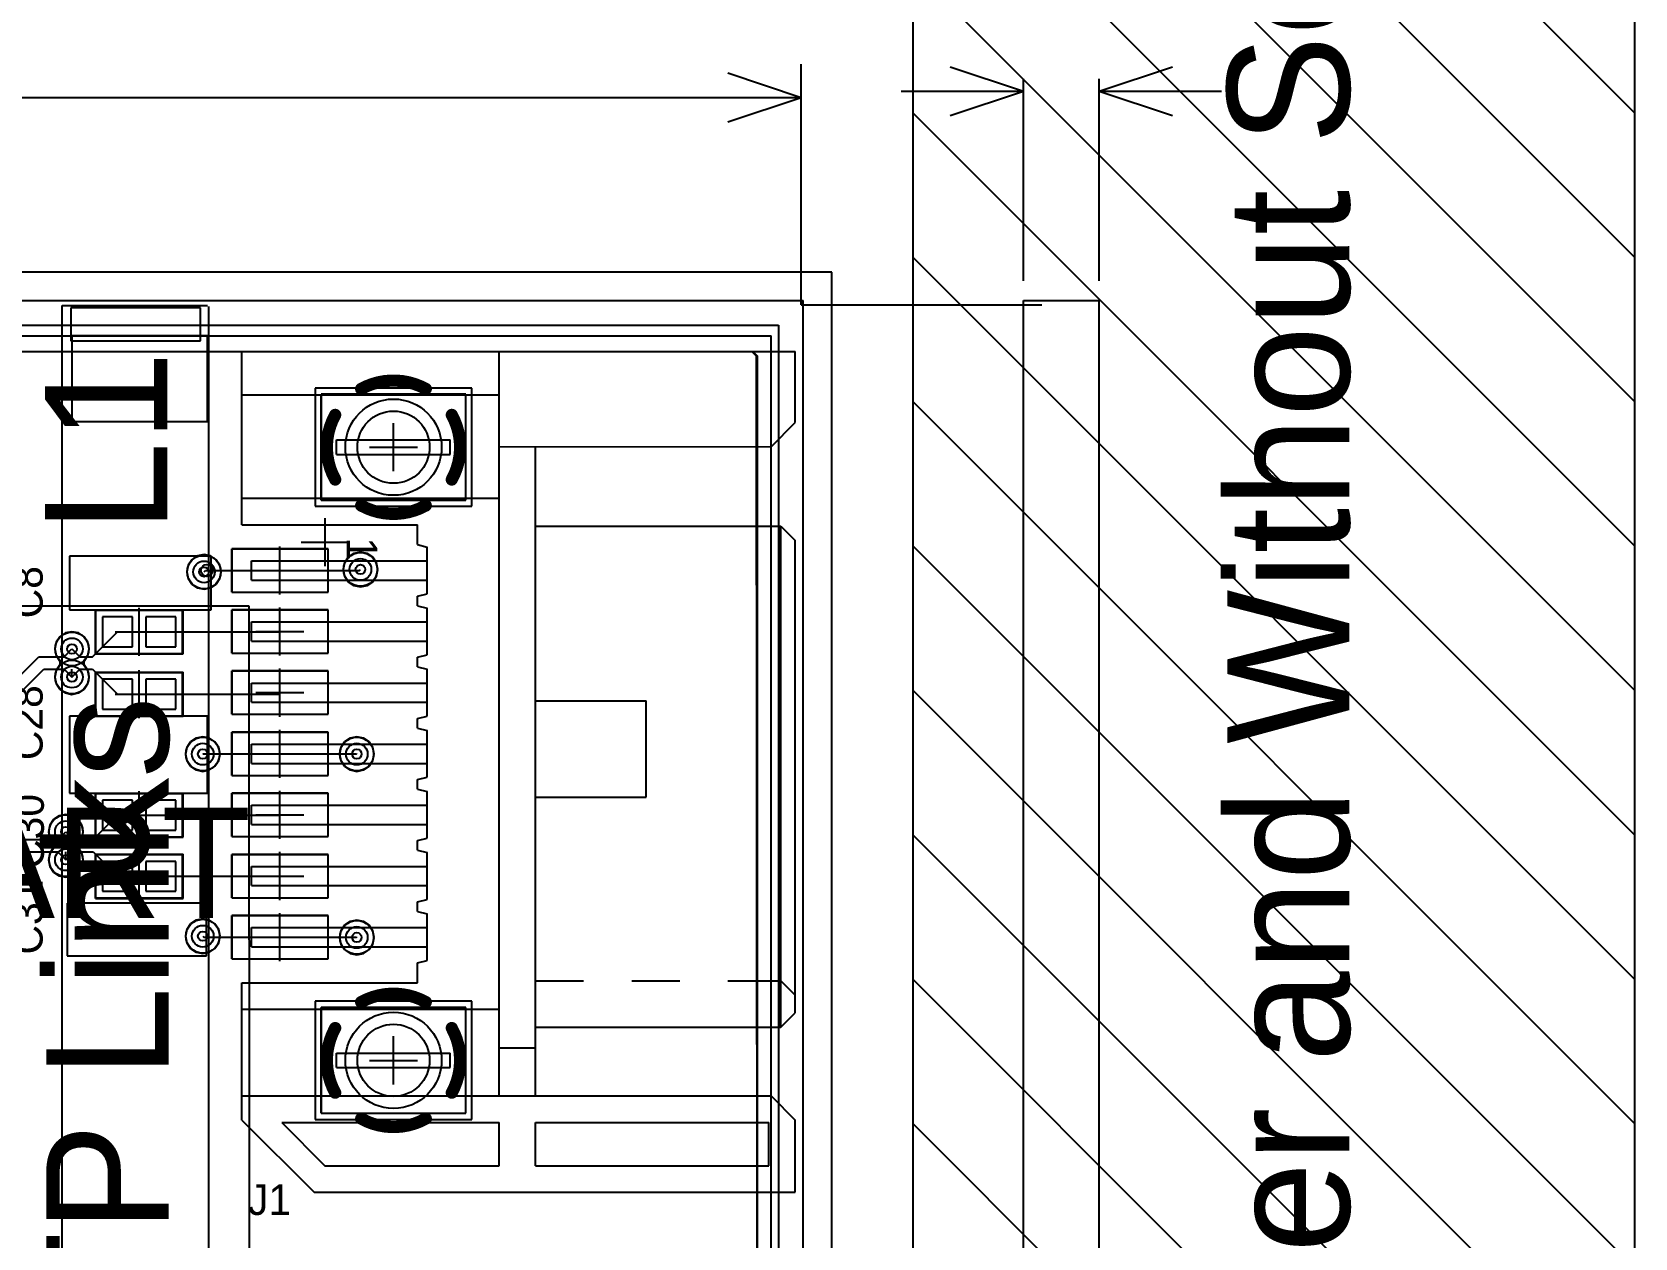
# Model space of a CAD drawing. Extents: x 28 to 300, y 18 to 330.
# Drawn here: x 232.68 to 265.98, y 176.07 to 201.13 of the extents above; entities that cross this region are included whole.
import ezdxf

# ---------------------------------------------------------------- set-up
doc = ezdxf.new("R2010")
doc.units = 0
for name, color, linetype in [('BOTTOMLAYER', 5, 'CONTINUOUS'), ('BOTTOMSOLDER', 6, 'CONTINUOUS'), ('DRILLDRAWING', 1, 'CONTINUOUS'), ('INTERNALPLANE1', 76, 'CONTINUOUS'), ('INTERNALPLANE6', 136, 'CONTINUOUS'), ('KEEPOUTLAYER', 6, 'CONTINUOUS'), ('MECHANICAL1', 6, 'CONTINUOUS'), ('MECHANICAL14', 56, 'CONTINUOUS'), ('MECHANICAL15', 56, 'CONTINUOUS'), ('MECHANICAL5', 56, 'CONTINUOUS'), ('MECHANICAL8', 56, 'CONTINUOUS'), ('MECHANICAL9', 56, 'CONTINUOUS'), ('MIDLAYER1', 16, 'CONTINUOUS'), ('MIDLAYER3', 90, 'CONTINUOUS'), ('MULTILAYER', 9, 'CONTINUOUS'), ('PADHOLELAYER', 156, 'CONTINUOUS'), ('TOPLAYER', 1, 'CONTINUOUS'), ('TOPOVERLAY', 2, 'CONTINUOUS'), ('TOPPASTE', 8, 'CONTINUOUS'), ('TOPSOLDER', 216, 'CONTINUOUS'), ('VIAHOLELAYER', 16, 'CONTINUOUS')]:
    doc.layers.add(name, color=color, linetype=linetype)

msp = doc.modelspace()

# ---------------------------------------------------------------- linework, layer by layer
at = {"layer": 'BOTTOMLAYER'}
for p, q in [((241.69, 193.602), (238.69, 193.602)), ((238.69, 193.602), (238.69, 191.402)), ((241.69, 191.402), (241.69, 193.602)), ((238.69, 191.402), (241.69, 191.402)), ((241.69, 180.862), (238.69, 180.862)), ((238.69, 180.862), (238.69, 178.662)), ((241.69, 178.662), (241.69, 180.862)), ((238.69, 178.662), (241.69, 178.662))]:
    msp.add_line(p, q, dxfattribs=at)
for centre in [(239.504, 189.962), (236.253, 189.911), (233.51, 188.311), (233.51, 187.726), (236.228, 186.126), (239.428, 186.126), (233.383, 184.513), (233.383, 183.929), (236.228, 182.342), (239.428, 182.316)]:
    msp.add_circle(centre, 0.225, dxfattribs=at)
at = {"layer": 'BOTTOMSOLDER'}
for p, q in [((241.69, 193.602), (238.69, 193.602)), ((238.69, 193.602), (238.69, 191.402)), ((241.69, 191.402), (241.69, 193.602)), ((238.69, 191.402), (241.69, 191.402)), ((241.69, 180.862), (238.69, 180.862)), ((238.69, 180.862), (238.69, 178.662)), ((241.69, 178.662), (241.69, 180.862)), ((238.69, 178.662), (241.69, 178.662))]:
    msp.add_line(p, q, dxfattribs=at)
at = {"layer": 'DRILLDRAWING'}
for p, q in [((247.137, 200.279), (248.661, 199.771)), ((248.661, 199.517), (248.661, 200.057)), ((165.56, 199.771), (248.661, 199.771)), ((247.137, 199.263), (248.661, 199.771))]:
    msp.add_line(p, q, dxfattribs=at)
for centre, radius in [((240.19, 192.502), 0.75), ((236.253, 189.911), 0.1), ((239.504, 189.962), 0.1), ((233.51, 188.311), 0.1), ((233.51, 187.726), 0.1), ((236.228, 186.126), 0.1), ((239.428, 186.126), 0.1), ((233.383, 184.513), 0.1), ((233.383, 183.929), 0.1), ((236.228, 182.342), 0.1), ((239.428, 182.316), 0.1), ((240.19, 179.762), 0.75)]:
    msp.add_circle(centre, radius, dxfattribs=at)
at = {"layer": 'INTERNALPLANE1'}
for p, q in [((77.3, 195.549), (248.7, 195.549)), ((248.7, 97.15), (248.7, 195.549)), ((203.997, 195.039), (248.189, 195.039)), ((248.189, 195.039), (248.189, 163.004))]:
    msp.add_line(p, q, dxfattribs=at)
for centre, radius in [((240.19, 192.502), 1), ((236.253, 189.911), 0.35), ((239.504, 189.962), 0.35), ((233.51, 188.311), 0.35), ((233.51, 187.726), 0.35), ((236.228, 186.126), 0.35), ((239.428, 186.126), 0.35), ((233.383, 184.513), 0.35), ((233.383, 183.929), 0.35), ((236.228, 182.342), 0.35), ((239.428, 182.316), 0.35), ((240.19, 179.762), 1)]:
    msp.add_circle(centre, radius, dxfattribs=at)
at = {"layer": 'INTERNALPLANE6'}
for p, q in [((77.3, 195.549), (248.7, 195.549)), ((248.7, 97.15), (248.7, 195.549)), ((77.81, 195.039), (248.189, 195.039)), ((248.189, 195.039), (248.189, 97.66))]:
    msp.add_line(p, q, dxfattribs=at)
at = {"layer": 'INTERNALPLANE6', "const_width": 0.254}
for points in [[(239.519, 193.713, -0.258618), (240.861, 193.713)], [(238.979, 191.83, -0.258618), (238.979, 193.173)], [(241.401, 193.173, -0.258618), (241.401, 191.83)], [(240.861, 191.29, -0.258618), (239.519, 191.29)], [(239.519, 180.973, -0.258618), (240.861, 180.973)], [(238.979, 179.09, -0.258618), (238.979, 180.433)], [(241.401, 180.433, -0.258618), (241.401, 179.09)], [(240.861, 178.55, -0.258618), (239.519, 178.55)]]:
    msp.add_lwpolyline(points, format="xyb", dxfattribs=at)
at = {"layer": 'INTERNALPLANE6', "const_width": 0.127}
for points in [[(239.455, 193.713, 1), (239.582, 193.713, 1)], [(240.798, 193.713, 1), (240.925, 193.713, 1)], [(238.915, 193.173, 1), (239.042, 193.173, 1)], [(241.338, 193.173, 1), (241.465, 193.173, 1)], [(238.915, 191.83, 1), (239.042, 191.83, 1)], [(241.338, 191.83, 1), (241.465, 191.83, 1)], [(239.455, 191.29, 1), (239.582, 191.29, 1)], [(240.798, 191.29, 1), (240.925, 191.29, 1)], [(239.455, 180.973, 1), (239.582, 180.973, 1)], [(240.798, 180.973, 1), (240.925, 180.973, 1)], [(238.915, 180.433, 1), (239.042, 180.433, 1)], [(241.338, 180.433, 1), (241.465, 180.433, 1)], [(238.915, 179.09, 1), (239.042, 179.09, 1)], [(241.338, 179.09, 1), (241.465, 179.09, 1)], [(239.455, 178.55, 1), (239.582, 178.55, 1)], [(240.798, 178.55, 1), (240.925, 178.55, 1)]]:
    msp.add_lwpolyline(points, format="xyb", close=True, dxfattribs=at)
at = {"layer": 'INTERNALPLANE6'}
for centre in [(233.51, 188.311), (233.51, 187.726), (233.383, 184.513), (233.383, 183.929)]:
    msp.add_circle(centre, 0.35, dxfattribs=at)
at = {"layer": 'KEEPOUTLAYER'}
for p in [(77.724, 194.818), (248.039, 97.785)]:
    msp.add_line(p, (248.039, 194.818), dxfattribs=at)
at = {"layer": 'MECHANICAL1'}
for p in [(77.3, 195.549), (248.7, 97.15)]:
    msp.add_line(p, (248.7, 195.549), dxfattribs=at)
at = {"layer": 'MECHANICAL14'}
for p, q in [((237.039, 190.892), (237.039, 194.492)), ((237.039, 194.492), (248.539, 194.492)), ((242.389, 179.022), (242.389, 194.492)), ((248.539, 193.012), (248.539, 194.492)), ((237.039, 193.592), (242.389, 193.592)), ((248.039, 192.512), (248.539, 193.012)), ((239.007, 192.652), (241.365, 192.652)), ((239.007, 192.352), (239.007, 192.652)), ((241.365, 192.352), (241.365, 192.652)), ((242.399, 192.514), (248.039, 192.512)), ((243.139, 179.022), (243.139, 192.512)), ((239.007, 192.352), (241.365, 192.352)), ((237.039, 191.442), (242.389, 191.442)), ((237.039, 190.892), (240.689, 190.892)), ((240.689, 190.477), (240.689, 190.892)), ((243.139, 190.862), (248.239, 190.862)), ((248.239, 190.862), (248.539, 190.562)), ((248.239, 180.452), (248.239, 190.862)), ((248.539, 180.752), (248.539, 190.562)), ((240.689, 190.477), (240.889, 190.428)), ((240.889, 189.455), (240.889, 190.428)), ((237.239, 189.742), (237.239, 190.142)), ((237.239, 190.142), (240.889, 190.142)), ((237.239, 189.742), (240.889, 189.742)), ((240.689, 189.407), (240.889, 189.455)), ((240.689, 189.207), (240.689, 189.407)), ((240.689, 189.207), (240.889, 189.158)), ((234.007, 189.116), (235.807, 189.116)), ((234.007, 188.216), (234.007, 189.116)), ((235.807, 188.216), (235.807, 189.116)), ((237.239, 188.472), (237.239, 188.872)), ((237.239, 188.872), (240.889, 188.872)), ((240.889, 188.185), (240.889, 189.158)), ((234.007, 188.216), (235.807, 188.216)), ((237.239, 188.472), (240.889, 188.472)), ((240.689, 188.137), (240.889, 188.185)), ((240.689, 187.937), (240.689, 188.137)), ((240.689, 187.937), (240.889, 187.888)), ((240.889, 186.915), (240.889, 187.888)), ((234.007, 187.821), (235.807, 187.821)), ((234.007, 186.921), (234.007, 187.821)), ((235.807, 186.921), (235.807, 187.821)), ((237.239, 187.202), (237.239, 187.602)), ((237.239, 187.602), (240.889, 187.602)), ((237.239, 187.202), (240.889, 187.202)), ((243.139, 187.232), (245.439, 187.232)), ((245.439, 185.232), (245.439, 187.232)), ((234.007, 186.921), (235.807, 186.921)), ((240.689, 186.867), (240.889, 186.915)), ((240.689, 186.667), (240.689, 186.867)), ((240.689, 186.667), (240.889, 186.618)), ((240.889, 185.645), (240.889, 186.618)), ((237.239, 185.932), (237.239, 186.332)), ((237.239, 186.332), (240.889, 186.332)), ((237.239, 185.932), (240.889, 185.932)), ((240.689, 185.597), (240.889, 185.645)), ((240.689, 185.397), (240.689, 185.597)), ((234.007, 185.306), (235.807, 185.306)), ((234.007, 184.406), (234.007, 185.306)), ((235.807, 184.406), (235.807, 185.306)), ((240.689, 185.397), (240.889, 185.348)), ((240.889, 184.375), (240.889, 185.348)), ((243.139, 185.232), (245.439, 185.232)), ((237.239, 184.662), (237.239, 185.062)), ((237.239, 185.062), (240.889, 185.062)), ((237.239, 184.662), (240.889, 184.662)), ((234.007, 184.406), (235.807, 184.406)), ((240.689, 184.327), (240.889, 184.375)), ((240.689, 184.127), (240.689, 184.327)), ((234.007, 184.036), (235.807, 184.036)), ((234.007, 183.136), (234.007, 184.036)), ((235.807, 183.136), (235.807, 184.036)), ((240.689, 184.127), (240.889, 184.078)), ((240.889, 183.105), (240.889, 184.078)), ((237.239, 183.392), (237.239, 183.792)), ((237.239, 183.792), (240.889, 183.792)), ((237.239, 183.392), (240.889, 183.392)), ((234.007, 183.136), (235.807, 183.136)), ((240.689, 183.057), (240.889, 183.105)), ((240.689, 182.857), (240.689, 183.057)), ((240.689, 182.857), (240.889, 182.808)), ((237.239, 182.122), (237.239, 182.522)), ((237.239, 182.522), (240.889, 182.522)), ((240.889, 181.835), (240.889, 182.808)), ((237.239, 182.122), (240.889, 182.122)), ((240.689, 181.787), (240.889, 181.835)), ((240.689, 181.372), (240.689, 181.787)), ((237.039, 178.522), (237.039, 181.372)), ((237.039, 181.372), (240.689, 181.372)), ((243.139, 181.413), (244.139, 181.413)), ((245.139, 181.413), (246.139, 181.413)), ((247.139, 181.413), (248.239, 181.413)), ((248.239, 181.413), (248.539, 181.113)), ((237.039, 180.822), (242.389, 180.822)), ((248.239, 180.452), (248.539, 180.752)), ((243.139, 180.452), (248.239, 180.452)), ((239.007, 179.912), (241.365, 179.912)), ((239.007, 179.612), (239.007, 179.912)), ((241.365, 179.612), (241.365, 179.912)), ((242.389, 180.022), (243.139, 180.022)), ((239.007, 179.612), (241.365, 179.612)), ((237.039, 179.022), (248.039, 179.022)), ((248.039, 179.022), (248.539, 178.522)), ((237.039, 178.522), (238.539, 177.022)), ((248.539, 177.022), (248.539, 178.522)), ((237.867, 178.472), (238.767, 177.572)), ((237.867, 178.472), (242.389, 178.472)), ((242.389, 177.572), (242.389, 178.472)), ((243.139, 178.472), (247.989, 178.472)), ((243.139, 177.572), (243.139, 178.472)), ((247.989, 177.572), (247.989, 178.472)), ((238.767, 177.572), (242.389, 177.572)), ((243.139, 177.572), (247.989, 177.572)), ((238.539, 177.022), (248.539, 177.022))]:
    msp.add_line(p, q, dxfattribs=at)
at = {"layer": 'MECHANICAL15'}
for p, q in [((234.907, 188.166), (234.907, 189.166)), ((233.997, 189.126), (235.817, 189.126)), ((233.997, 188.206), (233.997, 189.126)), ((235.817, 188.206), (235.817, 189.126)), ((234.407, 188.666), (235.407, 188.666)), ((233.997, 188.206), (235.817, 188.206)), ((234.907, 186.871), (234.907, 187.871)), ((233.997, 187.831), (235.817, 187.831)), ((233.997, 186.911), (233.997, 187.831)), ((235.817, 186.911), (235.817, 187.831)), ((234.407, 187.371), (235.407, 187.371)), ((233.997, 186.911), (235.817, 186.911)), ((233.997, 185.316), (235.817, 185.316)), ((233.997, 184.396), (233.997, 185.316)), ((234.907, 184.356), (234.907, 185.356)), ((235.817, 184.396), (235.817, 185.316)), ((234.407, 184.856), (235.407, 184.856)), ((233.997, 184.396), (235.817, 184.396)), ((233.997, 184.046), (235.817, 184.046)), ((233.997, 183.126), (233.997, 184.046)), ((234.907, 183.086), (234.907, 184.086)), ((235.817, 183.126), (235.817, 184.046)), ((234.407, 183.586), (235.407, 183.586)), ((233.997, 183.126), (235.817, 183.126))]:
    msp.add_line(p, q, dxfattribs=at)
at = {"layer": 'MECHANICAL5'}
for q in [(248.661, 200.463), (253.661, 195.463)]:
    msp.add_line((248.661, 195.463), q, dxfattribs=at)
at = {"layer": 'MECHANICAL8'}
for p, q in [((251.753, 200.407), (253.277, 199.899)), ((253.277, 195.956), (253.277, 200.153)), ((254.852, 199.899), (256.376, 200.407)), ((254.852, 195.956), (254.852, 200.153)), ((250.737, 199.899), (253.277, 199.899)), ((251.753, 199.391), (253.277, 199.899)), ((254.852, 199.899), (257.392, 199.899)), ((254.852, 199.899), (256.376, 199.391)), ((253.277, 85.8), (253.277, 195.55)), ((253.277, 195.55), (254.852, 195.55)), ((254.852, 85.8), (254.852, 195.55)), ((238.69, 191.402), (238.69, 193.602)), ((238.69, 193.602), (241.69, 193.602)), ((241.69, 191.402), (241.69, 193.602)), ((240.19, 192.502), (240.19, 193.002)), ((239.69, 192.502), (240.19, 192.502)), ((240.19, 192.502), (240.69, 192.502)), ((240.19, 192.002), (240.19, 192.502)), ((238.69, 191.402), (241.69, 191.402)), ((238.77, 190.53), (238.77, 191.03)), ((238.27, 190.53), (238.77, 190.53)), ((238.77, 190.53), (239.27, 190.53)), ((238.77, 190.03), (238.77, 190.53)), ((236.83, 189.492), (236.83, 190.392)), ((236.83, 190.392), (238.83, 190.392)), ((237.83, 189.942), (237.83, 190.442)), ((238.83, 189.492), (238.83, 190.392)), ((237.33, 189.942), (237.83, 189.942)), ((237.83, 189.942), (238.33, 189.942)), ((237.83, 189.442), (237.83, 189.942)), ((236.83, 189.492), (238.83, 189.492)), ((237.83, 188.672), (237.83, 189.172)), ((236.83, 188.222), (236.83, 189.122)), ((236.83, 189.122), (238.83, 189.122)), ((238.83, 188.222), (238.83, 189.122)), ((237.33, 188.672), (237.83, 188.672)), ((237.83, 188.672), (238.33, 188.672)), ((237.83, 188.172), (237.83, 188.672)), ((236.83, 188.222), (238.83, 188.222)), ((236.83, 186.952), (236.83, 187.852)), ((236.83, 187.852), (238.83, 187.852)), ((237.83, 187.402), (237.83, 187.902)), ((238.83, 186.952), (238.83, 187.852)), ((237.33, 187.402), (237.83, 187.402)), ((237.83, 187.402), (238.33, 187.402)), ((237.83, 186.902), (237.83, 187.402)), ((236.83, 186.952), (238.83, 186.952)), ((236.83, 185.682), (236.83, 186.582)), ((236.83, 186.582), (238.83, 186.582)), ((237.83, 186.132), (237.83, 186.632)), ((238.83, 185.682), (238.83, 186.582)), ((237.33, 186.132), (237.83, 186.132)), ((237.83, 186.132), (238.33, 186.132)), ((237.83, 185.632), (237.83, 186.132)), ((236.83, 185.682), (238.83, 185.682)), ((236.83, 184.412), (236.83, 185.312)), ((236.83, 185.312), (238.83, 185.312)), ((237.83, 184.862), (237.83, 185.362)), ((238.83, 184.412), (238.83, 185.312)), ((237.33, 184.862), (237.83, 184.862)), ((237.83, 184.862), (238.33, 184.862)), ((237.83, 184.362), (237.83, 184.862)), ((236.83, 184.412), (238.83, 184.412)), ((236.83, 183.142), (236.83, 184.042)), ((236.83, 184.042), (238.83, 184.042)), ((237.83, 183.592), (237.83, 184.092)), ((238.83, 183.142), (238.83, 184.042)), ((237.33, 183.592), (237.83, 183.592)), ((237.83, 183.592), (238.33, 183.592)), ((237.83, 183.092), (237.83, 183.592)), ((236.83, 183.142), (238.83, 183.142)), ((236.83, 181.872), (236.83, 182.772)), ((236.83, 182.772), (238.83, 182.772)), ((237.83, 182.322), (237.83, 182.822)), ((238.83, 181.872), (238.83, 182.772)), ((237.33, 182.322), (237.83, 182.322)), ((237.83, 182.322), (238.33, 182.322)), ((237.83, 181.822), (237.83, 182.322)), ((236.83, 181.872), (238.83, 181.872)), ((238.69, 178.662), (238.69, 180.862)), ((238.69, 180.862), (241.69, 180.862)), ((241.69, 178.662), (241.69, 180.862)), ((240.19, 179.762), (240.19, 180.262)), ((239.69, 179.762), (240.19, 179.762)), ((240.19, 179.762), (240.69, 179.762)), ((240.19, 179.262), (240.19, 179.762)), ((238.69, 178.662), (241.69, 178.662))]:
    msp.add_line(p, q, dxfattribs=at)
for centre in [(240.19, 192.502), (240.19, 179.762)]:
    msp.add_circle(centre, 0.75, dxfattribs=at)
at = {"layer": 'MECHANICAL9'}
for p, q in [((265.984, 83.194), (265.984, 327.118)), ((250.984, 83.194), (250.984, 244.444)), ((250.984, 214.444), (265.984, 199.444)), ((250.984, 211.444), (265.984, 196.444)), ((250.984, 208.444), (265.984, 193.444)), ((250.984, 205.444), (265.984, 190.444)), ((250.984, 202.444), (265.984, 187.444)), ((250.984, 199.444), (265.984, 184.444)), ((250.984, 196.444), (265.984, 181.444)), ((198.384, 196.149), (249.3, 196.149)), ((249.3, 128.446), (249.3, 196.141)), ((250.984, 193.444), (265.984, 178.444)), ((250.984, 190.444), (265.984, 175.444)), ((250.984, 187.444), (265.984, 172.444)), ((250.984, 184.444), (265.984, 169.444)), ((250.984, 181.444), (265.984, 166.444)), ((250.984, 178.444), (265.984, 163.444))]:
    msp.add_line(p, q, dxfattribs=at)
at = {"layer": 'MIDLAYER1'}
for p, q in [((166.213, 194.44), (247.635, 194.491)), ((247.635, 194.491), (247.725, 194.402)), ((247.725, 194.402), (247.75, 153.69)), ((241.817, 193.729), (238.563, 193.729)), ((238.563, 193.729), (238.563, 191.275)), ((241.69, 193.602), (238.69, 193.602)), ((238.69, 193.602), (238.69, 191.402)), ((241.69, 191.402), (241.69, 193.602)), ((241.817, 191.275), (241.817, 193.729)), ((238.563, 191.275), (241.817, 191.275)), ((238.69, 191.402), (241.69, 191.402)), ((235.999, 190.164), (235.921, 190.048)), ((236.116, 190.242), (235.999, 190.164)), ((236.253, 190.27), (236.116, 190.242)), ((236.39, 190.242), (236.253, 190.27)), ((236.507, 190.164), (236.39, 190.242)), ((236.585, 190.048), (236.507, 190.164)), ((239.25, 190.215), (239.173, 190.099)), ((239.367, 190.293), (239.25, 190.215)), ((239.504, 190.32), (239.367, 190.293)), ((239.642, 190.293), (239.504, 190.32)), ((239.758, 190.215), (239.642, 190.293)), ((239.836, 190.099), (239.758, 190.215)), ((235.921, 190.048), (235.894, 189.911)), ((235.894, 189.911), (235.921, 189.773)), ((236.612, 189.911), (236.585, 190.048)), ((236.585, 189.773), (236.612, 189.911)), ((239.173, 190.099), (239.145, 189.962)), ((239.145, 189.962), (239.173, 189.824)), ((239.863, 189.962), (239.836, 190.099)), ((239.836, 189.824), (239.863, 189.962)), ((235.921, 189.773), (235.999, 189.657)), ((235.999, 189.657), (236.116, 189.579)), ((236.116, 189.579), (236.253, 189.552)), ((236.253, 189.552), (236.39, 189.579)), ((236.39, 189.579), (236.507, 189.657)), ((236.507, 189.657), (236.585, 189.773)), ((239.173, 189.824), (239.25, 189.708)), ((239.25, 189.708), (239.367, 189.63)), ((239.367, 189.63), (239.504, 189.603)), ((239.504, 189.603), (239.642, 189.63)), ((239.642, 189.63), (239.758, 189.708)), ((239.758, 189.708), (239.836, 189.824)), ((237.193, 189.2), (230.589, 189.2)), ((237.2, 166.1), (237.193, 189.2)), ((233.345, 188.145), (233.51, 188.311)), ((230.496, 185.821), (232.82, 188.145)), ((230.602, 185.567), (232.926, 187.891)), ((232.82, 188.145), (233.345, 188.145)), ((232.926, 187.891), (233.345, 187.891)), ((233.345, 187.891), (233.51, 187.726)), ((239.096, 186.263), (239.069, 186.126)), ((239.174, 186.38), (239.096, 186.263)), ((239.291, 186.458), (239.174, 186.38)), ((239.428, 186.485), (239.291, 186.458)), ((239.565, 186.458), (239.428, 186.485)), ((239.682, 186.38), (239.565, 186.458)), ((239.76, 186.263), (239.682, 186.38)), ((239.787, 186.126), (239.76, 186.263)), ((239.069, 186.126), (239.096, 185.989)), ((239.096, 185.989), (239.174, 185.872)), ((239.174, 185.872), (239.291, 185.795)), ((239.565, 185.795), (239.682, 185.872)), ((239.682, 185.872), (239.76, 185.989)), ((239.76, 185.989), (239.787, 186.126)), ((239.291, 185.795), (239.428, 185.767)), ((239.428, 185.767), (239.565, 185.795)), ((233.218, 184.348), (233.383, 184.513)), ((228.735, 184.348), (233.218, 184.348)), ((228.84, 184.094), (233.218, 184.094)), ((233.218, 184.094), (233.383, 183.929)), ((239.174, 182.57), (239.096, 182.453)), ((239.291, 182.648), (239.174, 182.57)), ((239.428, 182.675), (239.291, 182.648)), ((239.565, 182.648), (239.428, 182.675)), ((239.682, 182.57), (239.565, 182.648)), ((239.76, 182.453), (239.682, 182.57)), ((239.096, 182.453), (239.069, 182.316)), ((239.069, 182.316), (239.096, 182.179)), ((239.096, 182.179), (239.174, 182.062)), ((239.682, 182.062), (239.76, 182.179)), ((239.787, 182.316), (239.76, 182.453)), ((239.76, 182.179), (239.787, 182.316)), ((239.174, 182.062), (239.291, 181.985)), ((239.291, 181.985), (239.428, 181.957)), ((239.428, 181.957), (239.565, 181.985)), ((239.565, 181.985), (239.682, 182.062)), ((241.817, 180.989), (238.563, 180.989)), ((238.563, 180.989), (238.563, 178.535)), ((241.69, 180.862), (238.69, 180.862)), ((238.69, 180.862), (238.69, 178.662)), ((241.69, 178.662), (241.69, 180.862)), ((241.817, 178.535), (241.817, 180.989)), ((238.563, 178.535), (241.817, 178.535)), ((238.69, 178.662), (241.69, 178.662))]:
    msp.add_line(p, q, dxfattribs=at)
for centre in [(239.504, 189.962), (236.253, 189.911), (233.51, 188.311), (233.51, 187.726), (236.228, 186.126), (239.428, 186.126), (233.383, 184.513), (233.383, 183.929), (236.228, 182.342), (239.428, 182.316)]:
    msp.add_circle(centre, 0.225, dxfattribs=at)
at = {"layer": 'MIDLAYER3'}
for p, q in [((166.083, 194.475), (247.659, 194.492)), ((247.659, 194.492), (247.749, 194.402)), ((247.749, 194.402), (247.749, 155.915)), ((241.817, 193.729), (238.563, 193.729)), ((238.563, 193.729), (238.563, 191.275)), ((241.69, 193.602), (238.69, 193.602)), ((238.69, 193.602), (238.69, 191.402)), ((241.69, 191.402), (241.69, 193.602)), ((241.817, 191.275), (241.817, 193.729)), ((238.563, 191.275), (241.817, 191.275)), ((238.69, 191.402), (241.69, 191.402)), ((235.999, 190.164), (235.921, 190.048)), ((236.116, 190.242), (235.999, 190.164)), ((236.253, 190.27), (236.116, 190.242)), ((236.39, 190.242), (236.253, 190.27)), ((236.507, 190.164), (236.39, 190.242)), ((236.585, 190.048), (236.507, 190.164)), ((239.25, 190.215), (239.173, 190.099)), ((239.367, 190.293), (239.25, 190.215)), ((239.504, 190.32), (239.367, 190.293)), ((239.642, 190.293), (239.504, 190.32)), ((239.758, 190.215), (239.642, 190.293)), ((239.836, 190.099), (239.758, 190.215)), ((235.921, 190.048), (235.894, 189.911)), ((235.894, 189.911), (235.921, 189.773)), ((236.612, 189.911), (236.585, 190.048)), ((236.585, 189.773), (236.612, 189.911)), ((239.173, 190.099), (239.145, 189.962)), ((239.145, 189.962), (239.173, 189.824)), ((239.863, 189.962), (239.836, 190.099)), ((239.836, 189.824), (239.863, 189.962)), ((235.921, 189.773), (235.999, 189.657)), ((235.999, 189.657), (236.116, 189.579)), ((236.116, 189.579), (236.253, 189.552)), ((236.253, 189.552), (236.39, 189.579)), ((236.39, 189.579), (236.507, 189.657)), ((236.507, 189.657), (236.585, 189.773)), ((239.173, 189.824), (239.25, 189.708)), ((239.25, 189.708), (239.367, 189.63)), ((239.367, 189.63), (239.504, 189.603)), ((239.504, 189.603), (239.642, 189.63)), ((239.642, 189.63), (239.758, 189.708)), ((239.758, 189.708), (239.836, 189.824)), ((233.256, 188.564), (233.178, 188.448)), ((233.372, 188.642), (233.256, 188.564)), ((233.51, 188.669), (233.372, 188.642)), ((233.647, 188.642), (233.51, 188.669)), ((233.764, 188.564), (233.647, 188.642)), ((233.841, 188.448), (233.764, 188.564)), ((233.178, 188.448), (233.151, 188.311)), ((233.151, 188.311), (233.178, 188.173)), ((233.178, 188.173), (233.256, 188.057)), ((233.764, 188.057), (233.841, 188.173)), ((233.869, 188.311), (233.841, 188.448)), ((233.841, 188.173), (233.869, 188.311)), ((233.178, 187.864), (233.151, 187.726)), ((233.256, 187.98), (233.178, 187.864)), ((233.256, 188.057), (233.256, 187.98)), ((233.764, 187.98), (233.764, 188.057)), ((233.841, 187.864), (233.764, 187.98)), ((233.869, 187.726), (233.841, 187.864)), ((233.151, 187.726), (233.178, 187.589)), ((233.178, 187.589), (233.256, 187.473)), ((233.764, 187.473), (233.841, 187.589)), ((233.841, 187.589), (233.869, 187.726)), ((233.256, 187.473), (233.372, 187.395)), ((233.372, 187.395), (233.51, 187.367)), ((233.51, 187.367), (233.647, 187.395)), ((233.647, 187.395), (233.764, 187.473)), ((235.896, 186.263), (235.869, 186.126)), ((235.974, 186.38), (235.896, 186.263)), ((236.09, 186.458), (235.974, 186.38)), ((236.228, 186.485), (236.09, 186.458)), ((236.365, 186.458), (236.228, 186.485)), ((236.481, 186.38), (236.365, 186.458)), ((236.559, 186.263), (236.481, 186.38)), ((236.587, 186.126), (236.559, 186.263)), ((239.096, 186.263), (239.069, 186.126)), ((239.174, 186.38), (239.096, 186.263)), ((239.291, 186.458), (239.174, 186.38)), ((239.428, 186.485), (239.291, 186.458)), ((239.565, 186.458), (239.428, 186.485)), ((239.682, 186.38), (239.565, 186.458)), ((239.76, 186.263), (239.682, 186.38)), ((239.787, 186.126), (239.76, 186.263)), ((235.869, 186.126), (235.896, 185.989)), ((235.896, 185.989), (235.974, 185.872)), ((235.974, 185.872), (236.09, 185.795)), ((236.365, 185.795), (236.481, 185.872)), ((236.481, 185.872), (236.559, 185.989)), ((236.559, 185.989), (236.587, 186.126)), ((239.069, 186.126), (239.096, 185.989)), ((239.096, 185.989), (239.174, 185.872)), ((239.174, 185.872), (239.291, 185.795)), ((239.565, 185.795), (239.682, 185.872)), ((239.682, 185.872), (239.76, 185.989)), ((239.76, 185.989), (239.787, 186.126)), ((236.09, 185.795), (236.228, 185.767)), ((236.228, 185.767), (236.365, 185.795)), ((239.291, 185.795), (239.428, 185.767)), ((239.428, 185.767), (239.565, 185.795)), ((233.245, 184.845), (233.129, 184.767)), ((233.383, 184.872), (233.245, 184.845)), ((233.52, 184.845), (233.383, 184.872)), ((233.637, 184.767), (233.52, 184.845)), ((233.051, 184.651), (233.024, 184.513)), ((233.024, 184.513), (233.051, 184.376)), ((233.129, 184.767), (233.051, 184.651)), ((233.714, 184.651), (233.637, 184.767)), ((233.742, 184.513), (233.714, 184.651)), ((233.714, 184.376), (233.742, 184.513)), ((233.051, 184.376), (233.129, 184.259)), ((233.129, 184.183), (233.051, 184.066)), ((233.129, 184.259), (233.129, 184.183)), ((233.637, 184.259), (233.714, 184.376)), ((233.637, 184.183), (233.637, 184.259)), ((233.714, 184.066), (233.637, 184.183)), ((233.051, 184.066), (233.024, 183.929)), ((233.024, 183.929), (233.051, 183.792)), ((233.742, 183.929), (233.714, 184.066)), ((233.714, 183.792), (233.742, 183.929)), ((233.051, 183.792), (233.129, 183.675)), ((233.129, 183.675), (233.245, 183.597)), ((233.245, 183.597), (233.383, 183.57)), ((233.383, 183.57), (233.52, 183.597)), ((233.52, 183.597), (233.637, 183.675)), ((233.637, 183.675), (233.714, 183.792)), ((235.974, 182.595), (235.896, 182.479)), ((236.09, 182.673), (235.974, 182.595)), ((236.228, 182.7), (236.09, 182.673)), ((236.365, 182.673), (236.228, 182.7)), ((236.481, 182.595), (236.365, 182.673)), ((236.559, 182.479), (236.481, 182.595)), ((239.174, 182.57), (239.096, 182.453)), ((239.291, 182.648), (239.174, 182.57)), ((239.428, 182.675), (239.291, 182.648)), ((239.565, 182.648), (239.428, 182.675)), ((239.682, 182.57), (239.565, 182.648)), ((239.76, 182.453), (239.682, 182.57)), ((235.896, 182.479), (235.869, 182.342)), ((235.869, 182.342), (235.896, 182.204)), ((235.896, 182.204), (235.974, 182.088)), ((236.481, 182.088), (236.559, 182.204)), ((236.587, 182.342), (236.559, 182.479)), ((236.559, 182.204), (236.587, 182.342)), ((239.096, 182.453), (239.069, 182.316)), ((239.069, 182.316), (239.096, 182.179)), ((239.096, 182.179), (239.174, 182.062)), ((239.682, 182.062), (239.76, 182.179)), ((239.787, 182.316), (239.76, 182.453)), ((239.76, 182.179), (239.787, 182.316)), ((235.974, 182.088), (236.09, 182.01)), ((236.09, 182.01), (236.228, 181.983)), ((236.228, 181.983), (236.365, 182.01)), ((236.365, 182.01), (236.481, 182.088)), ((239.174, 182.062), (239.291, 181.985)), ((239.291, 181.985), (239.428, 181.957)), ((239.428, 181.957), (239.565, 181.985)), ((239.565, 181.985), (239.682, 182.062)), ((241.817, 180.989), (238.563, 180.989)), ((238.563, 180.989), (238.563, 178.535)), ((241.69, 180.862), (238.69, 180.862)), ((238.69, 180.862), (238.69, 178.662)), ((241.69, 178.662), (241.69, 180.862)), ((241.817, 178.535), (241.817, 180.989)), ((238.563, 178.535), (241.817, 178.535)), ((238.69, 178.662), (241.69, 178.662))]:
    msp.add_line(p, q, dxfattribs=at)
for centre in [(239.504, 189.962), (236.253, 189.911), (233.51, 188.311), (233.51, 187.726), (236.228, 186.126), (239.428, 186.126), (233.383, 184.513), (233.383, 183.929), (236.228, 182.342), (239.428, 182.316)]:
    msp.add_circle(centre, 0.225, dxfattribs=at)
at = {"layer": 'MULTILAYER'}
for p, q in [((241.69, 193.602), (238.69, 193.602)), ((238.69, 193.602), (238.69, 191.402)), ((241.69, 191.402), (241.69, 193.602)), ((238.69, 191.402), (241.69, 191.402)), ((241.69, 180.862), (238.69, 180.862)), ((238.69, 180.862), (238.69, 178.662)), ((241.69, 178.662), (241.69, 180.862)), ((238.69, 178.662), (241.69, 178.662))]:
    msp.add_line(p, q, dxfattribs=at)
for centre in [(239.504, 189.962), (236.253, 189.911), (233.51, 188.311), (233.51, 187.726), (236.228, 186.126), (239.428, 186.126), (233.383, 184.513), (233.383, 183.929), (236.228, 182.342), (239.428, 182.316)]:
    msp.add_circle(centre, 0.225, dxfattribs=at)
at = {"layer": 'PADHOLELAYER'}
for centre in [(240.19, 192.502), (240.19, 179.762)]:
    msp.add_circle(centre, 0.75, dxfattribs=at)
at = {"layer": 'TOPLAYER'}
for p, q in [((241.69, 193.602), (238.69, 193.602)), ((238.69, 193.602), (238.69, 191.402)), ((241.69, 191.402), (241.69, 193.602)), ((238.69, 191.402), (241.69, 191.402)), ((238.83, 190.392), (236.83, 190.392)), ((236.83, 190.392), (236.83, 189.492)), ((238.83, 189.492), (238.83, 190.392)), ((236.253, 189.911), (236.284, 189.942)), ((236.284, 189.942), (237.83, 189.942)), ((237.83, 189.942), (239.484, 189.942)), ((239.484, 189.942), (239.504, 189.962)), ((236.83, 189.492), (238.83, 189.492)), ((234.147, 188.976), (234.147, 188.356)), ((234.767, 188.976), (234.147, 188.976)), ((234.767, 188.356), (234.767, 188.976)), ((235.047, 188.976), (235.047, 188.356)), ((235.667, 188.976), (235.047, 188.976)), ((235.667, 188.356), (235.667, 188.976)), ((238.83, 189.122), (236.83, 189.122)), ((236.83, 189.122), (236.83, 188.222)), ((238.83, 188.222), (238.83, 189.122)), ((233.936, 188.145), (234.457, 188.666)), ((235.357, 188.666), (237.825, 188.666)), ((237.825, 188.666), (237.83, 188.672)), ((233.51, 188.311), (233.675, 188.145)), ((234.147, 188.356), (234.767, 188.356)), ((235.047, 188.356), (235.667, 188.356)), ((236.83, 188.222), (238.83, 188.222)), ((233.51, 187.726), (233.51, 187.891)), ((233.51, 187.726), (233.675, 187.891)), ((233.675, 188.145), (233.936, 188.145)), ((233.675, 187.891), (233.936, 187.891)), ((233.936, 187.891), (234.457, 187.371)), ((238.83, 187.852), (236.83, 187.852)), ((236.83, 187.852), (236.83, 186.952)), ((238.83, 186.952), (238.83, 187.852)), ((234.147, 187.681), (234.147, 187.061)), ((234.767, 187.681), (234.147, 187.681)), ((234.767, 187.061), (234.767, 187.681)), ((235.047, 187.681), (235.047, 187.061)), ((235.667, 187.681), (235.047, 187.681)), ((235.667, 187.061), (235.667, 187.681)), ((235.357, 187.371), (237.799, 187.371)), ((237.799, 187.371), (237.83, 187.402)), ((234.147, 187.061), (234.767, 187.061)), ((235.047, 187.061), (235.667, 187.061)), ((236.83, 186.952), (238.83, 186.952)), ((238.83, 186.582), (236.83, 186.582)), ((236.83, 186.582), (236.83, 185.682)), ((238.83, 185.682), (238.83, 186.582)), ((236.228, 186.126), (236.233, 186.132)), ((236.233, 186.132), (237.83, 186.132)), ((237.83, 186.132), (239.423, 186.132)), ((239.423, 186.132), (239.428, 186.126)), ((236.83, 185.682), (238.83, 185.682)), ((238.83, 185.312), (236.83, 185.312)), ((236.83, 185.312), (236.83, 184.412)), ((238.83, 184.412), (238.83, 185.312)), ((233.949, 184.348), (234.457, 184.856)), ((234.147, 185.166), (234.147, 184.546)), ((234.767, 185.166), (234.147, 185.166)), ((234.767, 184.546), (234.767, 185.166)), ((235.047, 185.166), (235.047, 184.546)), ((235.667, 185.166), (235.047, 185.166)), ((235.357, 184.856), (237.825, 184.856)), ((235.667, 184.546), (235.667, 185.166)), ((237.825, 184.856), (237.83, 184.862)), ((233.383, 184.513), (233.548, 184.348)), ((234.147, 184.546), (234.767, 184.546)), ((235.047, 184.546), (235.667, 184.546)), ((233.548, 184.348), (233.949, 184.348)), ((236.83, 184.412), (238.83, 184.412)), ((233.383, 183.929), (233.548, 184.094)), ((233.383, 183.929), (233.383, 184.094)), ((233.548, 184.094), (233.949, 184.094)), ((233.949, 184.094), (234.457, 183.586)), ((234.147, 183.896), (234.147, 183.276)), ((234.767, 183.896), (234.147, 183.896)), ((234.767, 183.276), (234.767, 183.896)), ((235.047, 183.896), (235.047, 183.276)), ((235.667, 183.896), (235.047, 183.896)), ((235.667, 183.276), (235.667, 183.896)), ((238.83, 184.042), (236.83, 184.042)), ((236.83, 184.042), (236.83, 183.142)), ((238.83, 183.142), (238.83, 184.042)), ((235.357, 183.586), (237.825, 183.586)), ((237.825, 183.586), (237.83, 183.592)), ((234.147, 183.276), (234.767, 183.276)), ((235.047, 183.276), (235.667, 183.276)), ((236.83, 183.142), (238.83, 183.142)), ((238.83, 182.772), (236.83, 182.772)), ((236.83, 182.772), (236.83, 181.872)), ((238.83, 181.872), (238.83, 182.772)), ((236.228, 182.342), (236.248, 182.322)), ((236.248, 182.322), (237.83, 182.322)), ((237.83, 182.322), (239.423, 182.322)), ((239.423, 182.322), (239.428, 182.316)), ((236.83, 181.872), (238.83, 181.872)), ((241.69, 180.862), (238.69, 180.862)), ((238.69, 180.862), (238.69, 178.662)), ((241.69, 178.662), (241.69, 180.862)), ((238.69, 178.662), (241.69, 178.662))]:
    msp.add_line(p, q, dxfattribs=at)
for centre in [(239.504, 189.962), (236.253, 189.911), (233.51, 188.311), (233.51, 187.726), (236.228, 186.126), (239.428, 186.126), (233.383, 184.513), (233.383, 183.929), (236.228, 182.342), (239.428, 182.316)]:
    msp.add_circle(centre, 0.225, dxfattribs=at)
at = {"layer": 'TOPOVERLAY'}
for p, q in [((233.307, 195.448), (236.329, 195.448)), ((233.307, 155.341), (233.307, 195.448)), ((233.484, 195.397), (233.484, 194.711)), ((236.177, 195.397), (233.484, 195.397)), ((236.177, 194.711), (236.177, 195.397)), ((236.355, 155.468), (236.355, 195.423)), ((233.484, 194.711), (236.177, 194.711)), ((233.51, 194.813), (233.51, 193.035)), ((236.329, 194.813), (233.51, 194.813)), ((236.329, 193.035), (236.329, 194.813)), ((237.039, 190.892), (237.039, 194.492)), ((237.039, 194.492), (248.539, 194.492)), ((242.389, 179.022), (242.389, 194.492)), ((248.539, 193.012), (248.539, 194.492)), ((237.039, 193.592), (238.29, 193.592)), ((242.09, 193.592), (242.389, 193.592)), ((233.51, 193.035), (236.329, 193.035)), ((248.039, 192.512), (248.539, 193.012)), ((242.399, 192.514), (248.039, 192.512)), ((243.139, 179.022), (243.139, 192.512)), ((237.039, 191.442), (238.29, 191.442)), ((242.09, 191.441), (242.389, 191.442)), ((237.039, 190.892), (240.689, 190.892)), ((240.689, 190.477), (240.689, 190.892)), ((243.139, 190.862), (248.239, 190.862)), ((248.239, 190.862), (248.539, 190.562)), ((248.239, 180.452), (248.239, 190.862)), ((248.539, 180.752), (248.539, 190.562)), ((233.459, 190.241), (233.459, 189.123)), ((236.405, 190.241), (233.459, 190.241)), ((236.405, 189.123), (236.405, 190.241)), ((240.689, 190.477), (240.889, 190.428)), ((240.889, 189.455), (240.889, 190.428)), ((239.23, 190.142), (240.889, 190.142)), ((239.23, 189.742), (240.889, 189.742)), ((240.689, 189.407), (240.889, 189.455)), ((240.689, 189.207), (240.689, 189.407)), ((240.689, 189.207), (240.889, 189.158)), ((233.459, 189.123), (236.405, 189.123)), ((239.23, 188.872), (240.889, 188.872)), ((240.889, 188.185), (240.889, 189.158)), ((239.23, 188.472), (240.889, 188.472)), ((240.689, 188.137), (240.889, 188.185)), ((240.689, 187.937), (240.689, 188.137)), ((240.689, 187.937), (240.889, 187.888)), ((240.889, 186.915), (240.889, 187.888)), ((239.23, 187.602), (240.889, 187.602)), ((239.23, 187.202), (240.889, 187.202)), ((243.139, 187.232), (245.439, 187.232)), ((245.439, 185.232), (245.439, 187.232)), ((233.459, 186.914), (233.459, 185.313)), ((236.329, 186.914), (233.459, 186.914)), ((236.329, 185.313), (236.329, 186.914)), ((240.689, 186.867), (240.889, 186.915)), ((240.689, 186.667), (240.689, 186.867)), ((240.689, 186.667), (240.889, 186.618)), ((240.889, 185.645), (240.889, 186.618)), ((239.23, 186.332), (240.889, 186.332)), ((239.23, 185.932), (240.889, 185.932)), ((240.689, 185.597), (240.889, 185.645)), ((240.689, 185.397), (240.689, 185.597)), ((233.459, 185.313), (236.329, 185.313)), ((240.689, 185.397), (240.889, 185.348)), ((240.889, 184.375), (240.889, 185.348)), ((243.139, 185.232), (245.439, 185.232)), ((239.23, 185.062), (240.889, 185.062)), ((239.23, 184.662), (240.889, 184.662)), ((240.689, 184.327), (240.889, 184.375)), ((240.689, 184.127), (240.689, 184.327)), ((240.689, 184.127), (240.889, 184.078)), ((240.889, 183.105), (240.889, 184.078)), ((239.23, 183.792), (240.889, 183.792)), ((239.23, 183.392), (240.889, 183.392)), ((233.408, 183.027), (233.408, 181.935)), ((236.304, 183.027), (233.408, 183.027)), ((236.304, 181.935), (236.304, 183.027)), ((240.689, 183.057), (240.889, 183.105)), ((240.689, 182.857), (240.689, 183.057)), ((240.689, 182.857), (240.889, 182.808)), ((239.23, 182.522), (240.889, 182.522)), ((240.889, 181.835), (240.889, 182.808)), ((233.408, 181.935), (236.304, 181.935)), ((239.23, 182.122), (240.889, 182.122)), ((240.689, 181.787), (240.889, 181.835)), ((240.689, 181.372), (240.689, 181.787)), ((237.039, 178.522), (237.039, 181.372)), ((237.039, 181.372), (240.689, 181.372)), ((243.139, 181.413), (244.139, 181.413)), ((245.139, 181.413), (246.139, 181.413)), ((247.139, 181.413), (248.239, 181.413)), ((248.239, 181.413), (248.539, 181.113)), ((237.039, 180.822), (238.29, 180.822)), ((242.09, 180.822), (242.389, 180.822)), ((248.239, 180.452), (248.539, 180.752)), ((243.139, 180.452), (248.239, 180.452)), ((242.389, 180.022), (243.139, 180.022)), ((237.039, 179.022), (238.29, 179.022)), ((242.09, 179.022), (248.039, 179.022)), ((248.039, 179.022), (248.539, 178.522)), ((237.039, 178.522), (238.539, 177.022)), ((248.539, 177.022), (248.539, 178.522)), ((237.867, 178.472), (238.767, 177.572)), ((237.867, 178.472), (242.389, 178.472)), ((242.389, 177.572), (242.389, 178.472)), ((243.139, 178.472), (247.989, 178.472)), ((243.139, 177.572), (243.139, 178.472)), ((247.989, 177.572), (247.989, 178.472)), ((238.767, 177.572), (242.389, 177.572)), ((243.139, 177.572), (247.989, 177.572)), ((238.539, 177.022), (248.539, 177.022))]:
    msp.add_line(p, q, dxfattribs=at)
msp.add_circle((236.314, 189.942), 0.125, dxfattribs=at)
at = {"layer": 'TOPPASTE'}
for p, q in [((238.83, 190.392), (236.83, 190.392)), ((236.83, 190.392), (236.83, 189.492)), ((238.83, 189.492), (238.83, 190.392)), ((236.83, 189.492), (238.83, 189.492)), ((234.147, 188.976), (234.147, 188.356)), ((234.767, 188.976), (234.147, 188.976)), ((234.767, 188.356), (234.767, 188.976)), ((235.047, 188.976), (235.047, 188.356)), ((235.667, 188.976), (235.047, 188.976)), ((235.667, 188.356), (235.667, 188.976)), ((238.83, 189.122), (236.83, 189.122)), ((236.83, 189.122), (236.83, 188.222)), ((238.83, 188.222), (238.83, 189.122)), ((234.147, 188.356), (234.767, 188.356)), ((235.047, 188.356), (235.667, 188.356)), ((236.83, 188.222), (238.83, 188.222)), ((238.83, 187.852), (236.83, 187.852)), ((236.83, 187.852), (236.83, 186.952)), ((238.83, 186.952), (238.83, 187.852)), ((234.147, 187.681), (234.147, 187.061)), ((234.767, 187.681), (234.147, 187.681)), ((234.767, 187.061), (234.767, 187.681)), ((235.047, 187.681), (235.047, 187.061)), ((235.667, 187.681), (235.047, 187.681)), ((235.667, 187.061), (235.667, 187.681)), ((234.147, 187.061), (234.767, 187.061)), ((235.047, 187.061), (235.667, 187.061)), ((236.83, 186.952), (238.83, 186.952)), ((238.83, 186.582), (236.83, 186.582)), ((236.83, 186.582), (236.83, 185.682)), ((238.83, 185.682), (238.83, 186.582)), ((236.83, 185.682), (238.83, 185.682)), ((238.83, 185.312), (236.83, 185.312)), ((236.83, 185.312), (236.83, 184.412)), ((238.83, 184.412), (238.83, 185.312)), ((234.147, 185.166), (234.147, 184.546)), ((234.767, 185.166), (234.147, 185.166)), ((234.767, 184.546), (234.767, 185.166)), ((235.047, 185.166), (235.047, 184.546)), ((235.667, 185.166), (235.047, 185.166)), ((235.667, 184.546), (235.667, 185.166)), ((234.147, 184.546), (234.767, 184.546)), ((235.047, 184.546), (235.667, 184.546)), ((236.83, 184.412), (238.83, 184.412)), ((234.147, 183.896), (234.147, 183.276)), ((234.767, 183.896), (234.147, 183.896)), ((234.767, 183.276), (234.767, 183.896)), ((235.047, 183.896), (235.047, 183.276)), ((235.667, 183.896), (235.047, 183.896)), ((235.667, 183.276), (235.667, 183.896)), ((238.83, 184.042), (236.83, 184.042)), ((236.83, 184.042), (236.83, 183.142)), ((238.83, 183.142), (238.83, 184.042)), ((234.147, 183.276), (234.767, 183.276)), ((235.047, 183.276), (235.667, 183.276)), ((236.83, 183.142), (238.83, 183.142)), ((238.83, 182.772), (236.83, 182.772)), ((236.83, 182.772), (236.83, 181.872)), ((238.83, 181.872), (238.83, 182.772)), ((236.83, 181.872), (238.83, 181.872))]:
    msp.add_line(p, q, dxfattribs=at)
at = {"layer": 'TOPSOLDER'}
for p, q in [((241.69, 193.602), (238.69, 193.602)), ((238.69, 193.602), (238.69, 191.402)), ((241.69, 191.402), (241.69, 193.602)), ((238.69, 191.402), (241.69, 191.402)), ((238.83, 190.392), (236.83, 190.392)), ((236.83, 190.392), (236.83, 189.492)), ((238.83, 189.492), (238.83, 190.392)), ((236.83, 189.492), (238.83, 189.492)), ((234.147, 188.976), (234.147, 188.356)), ((234.767, 188.976), (234.147, 188.976)), ((234.767, 188.356), (234.767, 188.976)), ((235.047, 188.976), (235.047, 188.356)), ((235.667, 188.976), (235.047, 188.976)), ((235.667, 188.356), (235.667, 188.976)), ((238.83, 189.122), (236.83, 189.122)), ((236.83, 189.122), (236.83, 188.222)), ((238.83, 188.222), (238.83, 189.122)), ((234.147, 188.356), (234.767, 188.356)), ((235.047, 188.356), (235.667, 188.356)), ((236.83, 188.222), (238.83, 188.222)), ((238.83, 187.852), (236.83, 187.852)), ((236.83, 187.852), (236.83, 186.952)), ((238.83, 186.952), (238.83, 187.852)), ((234.147, 187.681), (234.147, 187.061)), ((234.767, 187.681), (234.147, 187.681)), ((234.767, 187.061), (234.767, 187.681)), ((235.047, 187.681), (235.047, 187.061)), ((235.667, 187.681), (235.047, 187.681)), ((235.667, 187.061), (235.667, 187.681)), ((234.147, 187.061), (234.767, 187.061)), ((235.047, 187.061), (235.667, 187.061)), ((236.83, 186.952), (238.83, 186.952)), ((238.83, 186.582), (236.83, 186.582)), ((236.83, 186.582), (236.83, 185.682)), ((238.83, 185.682), (238.83, 186.582)), ((236.83, 185.682), (238.83, 185.682)), ((238.83, 185.312), (236.83, 185.312)), ((236.83, 185.312), (236.83, 184.412)), ((238.83, 184.412), (238.83, 185.312)), ((234.147, 185.166), (234.147, 184.546)), ((234.767, 185.166), (234.147, 185.166)), ((234.767, 184.546), (234.767, 185.166)), ((235.047, 185.166), (235.047, 184.546)), ((235.667, 185.166), (235.047, 185.166)), ((235.667, 184.546), (235.667, 185.166)), ((234.147, 184.546), (234.767, 184.546)), ((235.047, 184.546), (235.667, 184.546)), ((236.83, 184.412), (238.83, 184.412)), ((234.147, 183.896), (234.147, 183.276)), ((234.767, 183.896), (234.147, 183.896)), ((234.767, 183.276), (234.767, 183.896)), ((235.047, 183.896), (235.047, 183.276)), ((235.667, 183.896), (235.047, 183.896)), ((235.667, 183.276), (235.667, 183.896)), ((238.83, 184.042), (236.83, 184.042)), ((236.83, 184.042), (236.83, 183.142)), ((238.83, 183.142), (238.83, 184.042)), ((234.147, 183.276), (234.767, 183.276)), ((235.047, 183.276), (235.667, 183.276)), ((236.83, 183.142), (238.83, 183.142)), ((238.83, 182.772), (236.83, 182.772)), ((236.83, 182.772), (236.83, 181.872)), ((238.83, 181.872), (238.83, 182.772)), ((236.83, 181.872), (238.83, 181.872)), ((241.69, 180.862), (238.69, 180.862)), ((238.69, 180.862), (238.69, 178.662)), ((241.69, 178.662), (241.69, 180.862)), ((238.69, 178.662), (241.69, 178.662))]:
    msp.add_line(p, q, dxfattribs=at)
at = {"layer": 'VIAHOLELAYER'}
for centre in [(236.253, 189.911), (239.504, 189.962), (233.51, 188.311), (233.51, 187.726), (236.228, 186.126), (239.428, 186.126), (233.383, 184.513), (233.383, 183.929), (236.228, 182.342), (239.428, 182.316)]:
    msp.add_circle(centre, 0.1, dxfattribs=at)

# ---------------------------------------------------------------- texts
at = {"layer": 'MECHANICAL9'}
msp.add_text('Area Without Copper and Without Solder Mask - On Both Sides', height=2.54, rotation=90, dxfattribs=at).set_placement((260.053, 147.065))
at = {"layer": 'TOPOVERLAY'}
for s, height, rotation, p in [('L1', 2.54, 90, (235.491, 190.724)), ('1', 0.635, 270, (239.217, 190.627)), ('C8', 0.635, 90, (232.9, 188.946)), ('C28', 0.635, 90, (232.9, 185.999)), ('GTP Links', 2.54, 90, (235.516, 171.47)), ('C30', 0.635, 90, (232.926, 183.739)), ('C31', 0.635, 90, (232.9, 181.961))]:
    msp.add_text(s, height=height, rotation=rotation, dxfattribs=at).set_placement(p)
for s, height, p in [('USB UART', 2.286, (221.775, 182.723)), ('J1', 0.635, (237.167, 176.55))]:
    msp.add_text(s, height=height, dxfattribs=at).set_placement(p)

doc.saveas('drawing.dxf')
